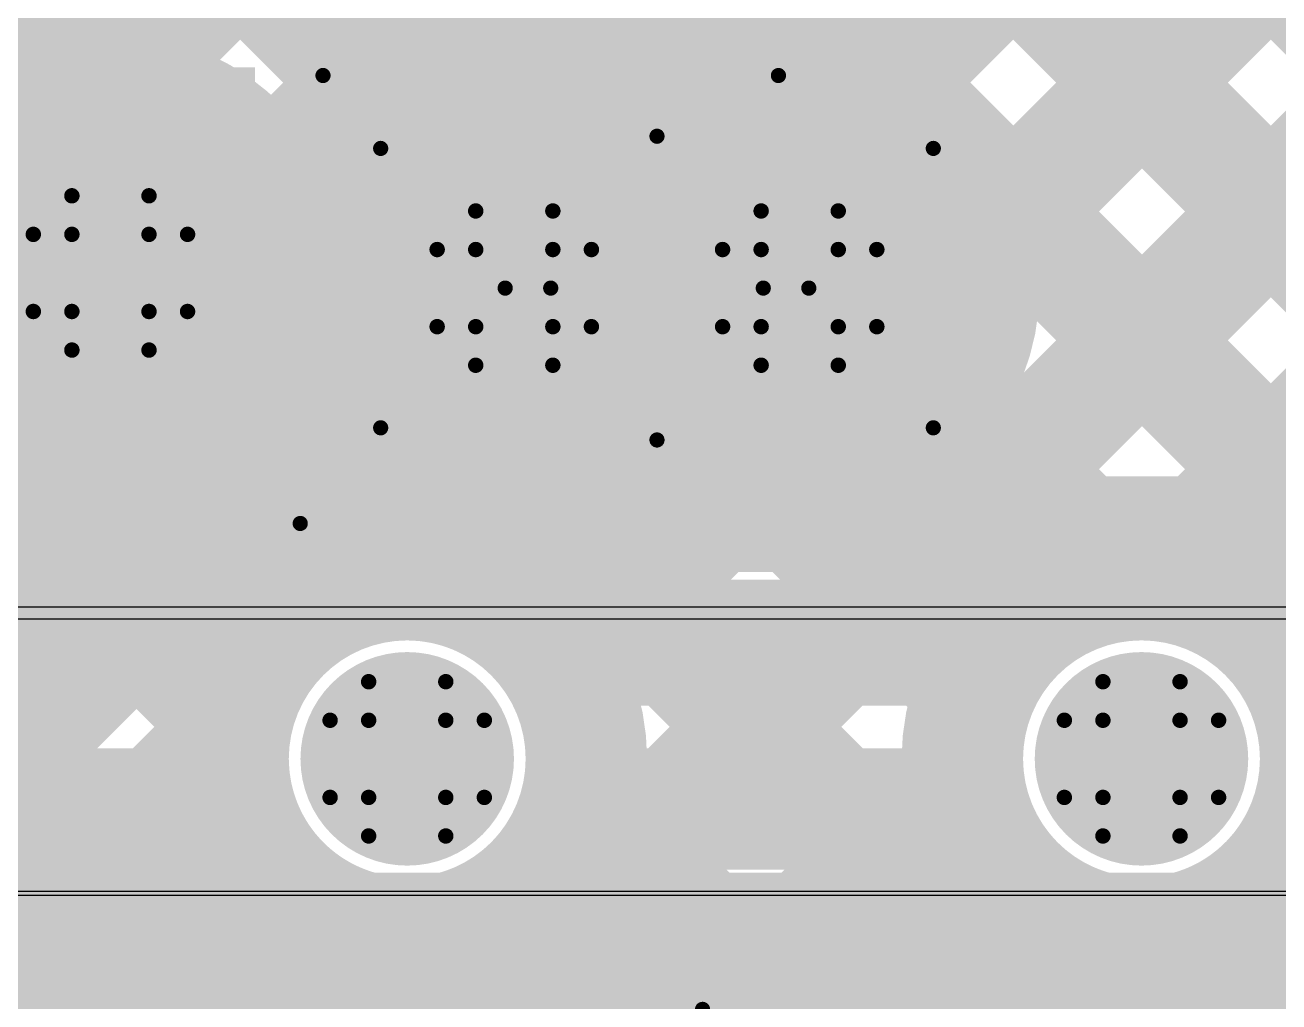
# Model space of a CAD drawing. Header units: millimetres. Extents: x 13 to 259, y -2 to 326.
# Drawn here: x 112.994 to 117.123, y 125.525 to 128.741 of the extents above; entities that cross this region are included whole.
import ezdxf

# ---------------------------------------------------------------- set-up
doc = ezdxf.new("R2010")
doc.units = ezdxf.units.MM
for name, color, linetype in [('BottomLayer', 5, 'Continuous'), ('BottomSolder', 6, 'Continuous'), ('ConnectLayer', 7, 'Continuous'), ('DrillDrawing', 1, 'Continuous'), ('Mechanical14', 56, 'Continuous'), ('Mechanical15', 56, 'Continuous'), ('Mechanical34', 56, 'Continuous'), ('MidLayer1', 16, 'Continuous'), ('MidLayer2', 76, 'Continuous'), ('MidLayer3', 90, 'Continuous'), ('MidLayer4', 156, 'Continuous'), ('MidLayer5', 130, 'Continuous'), ('MidLayer6', 216, 'Continuous'), ('MultiLayer', 9, 'Continuous'), ('TopLayer', 1, 'Continuous'), ('TopOverlay', 2, 'Continuous'), ('TopPaste', 8, 'Continuous'), ('TopSolder', 216, 'Continuous')]:
    doc.layers.add(name, color=color, linetype=linetype)

# ---------------------------------------------------------------- blocks, each defined once
blk = doc.blocks.new('RESC1005X40N_74')
at = {"layer": 'Mechanical14', "const_width": 0.1}
for points in [[(-0.5, 0.25), (0.5, 0.25)], [(-0.5, -0.25), (-0.5, 0.25)], [(0.5, -0.25), (0.5, 0.25)], [(-0.5, -0.25), (0.5, -0.25)]]:
    blk.add_lwpolyline(points, dxfattribs=at)
at = {"layer": 'Mechanical14', "const_width": 0.05}
for points in [[(-0.525, 0.25, 1), (-0.475, 0.25, 1)], [(-0.525, 0.25, 1), (-0.475, 0.25, 1)], [(0.475, 0.25, 1), (0.525, 0.25, 1)], [(0.475, 0.25, 1), (0.525, 0.25, 1)], [(-0.525, -0.25, 1), (-0.475, -0.25, 1)], [(-0.525, -0.25, 1), (-0.475, -0.25, 1)], [(0.475, -0.25, 1), (0.525, -0.25, 1)], [(0.475, -0.25, 1), (0.525, -0.25, 1)]]:
    blk.add_lwpolyline(points, format="xyb", close=True, dxfattribs=at)
at = {"layer": 'Mechanical15', "const_width": 0.05}
for points in [[(0, -0.5), (0, 0.5)], [(-0.91, 0.46), (0.91, 0.46)], [(-0.91, -0.46), (-0.91, 0.46)], [(0.91, -0.46), (0.91, 0.46)], [(-0.5, 0), (0.5, 0)], [(-0.91, -0.46), (0.91, -0.46)]]:
    blk.add_lwpolyline(points, dxfattribs=at)
at = {"layer": 'Mechanical15'}
for points, const_width in [([(-0.0125, 0.5, 1), (0.0125, 0.5, 1)], 0.025), ([(-0.9225, 0.46, 1), (-0.8975, 0.46, 1)], 0.025), ([(-0.9225, 0.46, 1), (-0.8975, 0.46, 1)], 0.025), ([(0.8975, 0.46, 1), (0.9225, 0.46, 1)], 0.025), ([(0.8975, 0.46, 1), (0.9225, 0.46, 1)], 0.025), ([(0.35, 0, 1), (-0.35, 0, 1)], 0.05), ([(-0.5125, 0, 1), (-0.4875, 0, 1)], 0.025), ([(-0.3625, 0, 1), (-0.3375, 0, 1)], 0.025), ([(0.3375, 0, 1), (0.3625, 0, 1)], 0.025), ([(0.4875, 0, 1), (0.5125, 0, 1)], 0.025), ([(-0.9225, -0.46, 1), (-0.8975, -0.46, 1)], 0.025), ([(-0.9225, -0.46, 1), (-0.8975, -0.46, 1)], 0.025), ([(0.8975, -0.46, 1), (0.9225, -0.46, 1)], 0.025), ([(0.8975, -0.46, 1), (0.9225, -0.46, 1)], 0.025), ([(-0.0125, -0.5, 1), (0.0125, -0.5, 1)], 0.025)]:
    blk.add_lwpolyline(points, format="xyb", close=True, dxfattribs=dict(at, const_width=const_width))
at = {"layer": 'TopLayer'}
for points in [[(-0.18, -0.31), (-0.18, 0.31), (-0.76, -0.31), (-0.76, 0.31)], [(0.76, -0.31), (0.76, 0.31), (0.18, -0.31), (0.18, 0.31)]]:
    blk.add_solid(points, dxfattribs=at)
at = {"layer": 'TopPaste'}
for points in [[(-0.18, -0.31), (-0.18, 0.31), (-0.76, -0.31), (-0.76, 0.31)], [(0.76, -0.31), (0.76, 0.31), (0.18, -0.31), (0.18, 0.31)]]:
    blk.add_solid(points, dxfattribs=at)
at = {"layer": 'TopSolder'}
for points in [[(-0.0784, -0.4116), (-0.0784, 0.4116), (-0.8616, -0.4116), (-0.8616, 0.4116)], [(0.8616, -0.4116), (0.8616, 0.4116), (0.0784, -0.4116), (0.0784, 0.4116)]]:
    blk.add_solid(points, dxfattribs=at)
blk = doc.blocks.new('INDC1608X95N_86')
at = {"layer": 'Mechanical14', "const_width": 0.1}
for points in [[(-0.8749, -0.475), (-0.8749, 0.475)], [(0.8751, 0.475), (-0.8749, 0.475)], [(0.8751, -0.475), (0.8751, 0.475)], [(0.8751, -0.475), (-0.8749, -0.475)]]:
    blk.add_lwpolyline(points, dxfattribs=at)
at = {"layer": 'Mechanical14', "const_width": 0.05}
for points in [[(-0.8999, 0.475, 1), (-0.8499, 0.475, 1)], [(-0.8999, 0.475, 1), (-0.8499, 0.475, 1)], [(0.8501, 0.475, 1), (0.9001, 0.475, 1)], [(0.8501, 0.475, 1), (0.9001, 0.475, 1)], [(-0.8999, -0.475, 1), (-0.8499, -0.475, 1)], [(-0.8999, -0.475, 1), (-0.8499, -0.475, 1)], [(0.8501, -0.475, 1), (0.9001, -0.475, 1)], [(0.8501, -0.475, 1), (0.9001, -0.475, 1)]]:
    blk.add_lwpolyline(points, format="xyb", close=True, dxfattribs=at)
at = {"layer": 'Mechanical15', "const_width": 0.05}
for points in [[(-1.55, -0.75), (-1.55, 0.75)], [(1.55, 0.75), (-1.55, 0.75)], [(1.55, -0.75), (1.55, 0.75)], [(0, -0.5), (0, 0.5)], [(0.5, 0), (-0.5, 0)], [(1.55, -0.75), (-1.55, -0.75)]]:
    blk.add_lwpolyline(points, dxfattribs=at)
at = {"layer": 'Mechanical15', "const_width": 0.025}
for points in [[(-1.5625, 0.75, 1), (-1.5375, 0.75, 1)], [(-1.5625, 0.75, 1), (-1.5375, 0.75, 1)], [(1.5375, 0.75, 1), (1.5625, 0.75, 1)], [(1.5375, 0.75, 1), (1.5625, 0.75, 1)], [(-0.0125, 0.5, 1), (0.0125, 0.5, 1)], [(-0.5125, 0, 1), (-0.4875, 0, 1)], [(0.4875, 0, 1), (0.5125, 0, 1)], [(-0.0125, -0.5, 1), (0.0125, -0.5, 1)], [(-1.5625, -0.75, 1), (-1.5375, -0.75, 1)], [(-1.5625, -0.75, 1), (-1.5375, -0.75, 1)], [(1.5375, -0.75, 1), (1.5625, -0.75, 1)], [(1.5375, -0.75, 1), (1.5625, -0.75, 1)]]:
    blk.add_lwpolyline(points, format="xyb", close=True, dxfattribs=at)
at = {"layer": 'TopLayer'}
for points in [[(-0.325, -0.5), (-0.325, 0.5), (-1.275, -0.5), (-1.275, 0.5)], [(1.275, -0.5), (1.275, 0.5), (0.325, -0.5), (0.325, 0.5)]]:
    blk.add_solid(points, dxfattribs=at)
at = {"layer": 'TopPaste'}
for points in [[(-0.325, -0.5), (-0.325, 0.5), (-1.275, -0.5), (-1.275, 0.5)], [(1.275, -0.5), (1.275, 0.5), (0.325, -0.5), (0.325, 0.5)]]:
    blk.add_solid(points, dxfattribs=at)
at = {"layer": 'TopSolder'}
for points in [[(-0.2234, -0.6016), (-0.2234, 0.6016), (-1.3766, -0.6016), (-1.3766, 0.6016)], [(1.3766, -0.6016), (1.3766, 0.6016), (0.2234, -0.6016), (0.2234, 0.6016)]]:
    blk.add_solid(points, dxfattribs=at)
blk = doc.blocks.new('CAPC3216X180N_119')
at = {"layer": 'Mechanical15', "const_width": 0.05}
for points in [[(2.325, 1.15), (2.325, -1.15)], [(2.325, -1.15), (-2.325, -1.15)]]:
    blk.add_lwpolyline(points, dxfattribs=at)
at = {"layer": 'Mechanical15', "const_width": 0.025}
blk.add_lwpolyline([(2.3125, -1.15, 1), (2.3375, -1.15, 1)], format="xyb", close=True, dxfattribs=at)
blk.add_lwpolyline([(2.3125, -1.15, 1), (2.3375, -1.15, 1)], format="xyb", close=True, dxfattribs=at)
blk = doc.blocks.new('CAPC3216X180N_122')
at = {"layer": 'Mechanical14', "const_width": 0.1}
for points in [[(-1.6, 0.8), (1.6, 0.8)], [(-1.6, 0.8), (-1.6, -0.8)], [(1.6, 0.8), (1.6, -0.8)], [(-1.6, -0.8), (1.6, -0.8)]]:
    blk.add_lwpolyline(points, dxfattribs=at)
at = {"layer": 'Mechanical14', "const_width": 0.05}
for points in [[(-1.625, 0.8, 1), (-1.575, 0.8, 1)], [(-1.625, 0.8, 1), (-1.575, 0.8, 1)], [(1.575, 0.8, 1), (1.625, 0.8, 1)], [(1.575, 0.8, 1), (1.625, 0.8, 1)], [(-1.625, -0.8, 1), (-1.575, -0.8, 1)], [(-1.625, -0.8, 1), (-1.575, -0.8, 1)], [(1.575, -0.8, 1), (1.625, -0.8, 1)], [(1.575, -0.8, 1), (1.625, -0.8, 1)]]:
    blk.add_lwpolyline(points, format="xyb", close=True, dxfattribs=at)
at = {"layer": 'Mechanical15', "const_width": 0.05}
for points in [[(-2.325, 1.15), (2.325, 1.15)], [(-2.325, 1.15), (-2.325, -1.15)], [(2.325, 1.15), (2.325, -1.15)], [(0, 0.5), (0, -0.5)], [(-0.5, 0), (0.5, 0)], [(-2.325, -1.15), (2.325, -1.15)]]:
    blk.add_lwpolyline(points, dxfattribs=at)
at = {"layer": 'Mechanical15'}
for points, const_width in [([(-2.3375, 1.15, 1), (-2.3125, 1.15, 1)], 0.025), ([(-2.3375, 1.15, 1), (-2.3125, 1.15, 1)], 0.025), ([(2.3125, 1.15, 1), (2.3375, 1.15, 1)], 0.025), ([(2.3125, 1.15, 1), (2.3375, 1.15, 1)], 0.025), ([(-0.0125, 0.5, 1), (0.0125, 0.5, 1)], 0.025), ([(0.35, 0, 1), (-0.35, 0, 1)], 0.05), ([(-0.5125, 0, 1), (-0.4875, 0, 1)], 0.025), ([(-0.3625, 0, 1), (-0.3375, 0, 1)], 0.025), ([(0.3375, 0, 1), (0.3625, 0, 1)], 0.025), ([(0.4875, 0, 1), (0.5125, 0, 1)], 0.025), ([(-0.0125, -0.5, 1), (0.0125, -0.5, 1)], 0.025), ([(-2.3375, -1.15, 1), (-2.3125, -1.15, 1)], 0.025), ([(-2.3375, -1.15, 1), (-2.3125, -1.15, 1)], 0.025), ([(2.3125, -1.15, 1), (2.3375, -1.15, 1)], 0.025), ([(2.3125, -1.15, 1), (2.3375, -1.15, 1)], 0.025)]:
    blk.add_lwpolyline(points, format="xyb", close=True, dxfattribs=dict(at, const_width=const_width))
at = {"layer": 'TopLayer'}
for points in [[(-0.925, -0.9), (-0.925, 0.9), (-2.075, -0.9), (-2.075, 0.9)], [(2.075, -0.9), (2.075, 0.9), (0.925, -0.9), (0.925, 0.9)]]:
    blk.add_solid(points, dxfattribs=at)
at = {"layer": 'TopOverlay', "const_width": 0.2}
for points in [[(-0.55, 0.8), (0.55, 0.8)], [(-0.55, -0.8), (0.55, -0.8)]]:
    blk.add_lwpolyline(points, dxfattribs=at)
at = {"layer": 'TopOverlay', "const_width": 0.1}
for points in [[(-0.6, 0.8, 1), (-0.5, 0.8, 1)], [(0.5, 0.8, 1), (0.6, 0.8, 1)], [(-0.6, -0.8, 1), (-0.5, -0.8, 1)], [(0.5, -0.8, 1), (0.6, -0.8, 1)]]:
    blk.add_lwpolyline(points, format="xyb", close=True, dxfattribs=at)
at = {"layer": 'TopPaste'}
for points in [[(-0.925, -0.9), (-0.925, 0.9), (-2.075, -0.9), (-2.075, 0.9)], [(2.075, -0.9), (2.075, 0.9), (0.925, -0.9), (0.925, 0.9)]]:
    blk.add_solid(points, dxfattribs=at)
at = {"layer": 'TopSolder'}
for points in [[(-0.8234, -1.0016), (-0.8234, 1.0016), (-2.1766, -1.0016), (-2.1766, 1.0016)], [(2.1766, -1.0016), (2.1766, 1.0016), (0.8234, -1.0016), (0.8234, 1.0016)]]:
    blk.add_solid(points, dxfattribs=at)

msp = doc.modelspace()

# ---------------------------------------------------------------- linework, layer by layer
at = {"layer": 'BottomLayer', "const_width": 0.25}
for points in [[(113.15, 127.925, 1), (113.4, 127.925, 1)], [(114.48, 127.875, 1), (114.73, 127.875, 1)], [(115.42, 127.875, 1), (115.67, 127.875, 1)], [(114.1274, 126.325, 1), (114.3774, 126.325, 1)], [(116.5456, 126.325, 1), (116.7956, 126.325, 1)]]:
    msp.add_lwpolyline(points, format="xyb", close=True, dxfattribs=at)
at = {"layer": 'BottomSolder', "const_width": 0.3516}
for points in [[(114.4292, 127.875, 1), (114.7808, 127.875, 1)], [(114.0766, 126.325, 1), (114.4282, 126.325, 1)], [(116.4948, 126.325, 1), (116.8464, 126.325, 1)]]:
    msp.add_lwpolyline(points, format="xyb", close=True, dxfattribs=at)
at = {"layer": 'ConnectLayer'}
for p, q in [((107.5, 126.825), (123.7852, 126.825)), ((125.1812, 125.875), (107.5, 125.875))]:
    msp.add_line(p, q, dxfattribs=at)
at = {"layer": 'ConnectLayer', "const_width": 0.4}
for points in [[(116.1215, 128.0009), (121.3924, 133.2718)], [(113.6977, 124.7286), (121.636, 132.6668)], [(109.2531, 132.577), (114.0185, 127.8116)], [(115.7128, 128.4407), (119.8079, 132.5359)], [(110.43, 131.4), (113.3165, 128.5136)], [(113.6977, 124.7286), (120.1792, 131.21)], [(115.7128, 128.4407), (118.4821, 131.21)], [(116.1215, 128.0009), (119.3306, 131.21)], [(115.1932, 127.9211), (118.1196, 130.8475)], [(115.6692, 126.7), (119.7925, 130.8233)], [(115.5156, 130.5571), (118.0707, 128.002)], [(115.5156, 130.5571), (119.1623, 126.9104)], [(115.5156, 130.5571), (118.0707, 128.002)], [(109.9484, 126.0704), (114.3971, 130.5192)], [(112.3739, 128.4959), (114.3971, 130.5191)], [(109.968, 126.09), (114.3593, 130.4813)], [(116.7297, 126.912), (120.2208, 130.4031)], [(112.3121, 130.3665), (114.2991, 128.3795)], [(112.3121, 130.3665), (114.2991, 128.3795)], [(112.394, 130.2846), (114.2991, 128.3795)], [(110.8415, 130.14), (114.0895, 126.8921)], [(114.8207, 126.7), (118.2811, 130.1605)], [(115.0756, 130.1485), (118.5877, 126.6365)], [(115.0756, 130.1485), (118.5241, 126.7)], [(115.0756, 130.1485), (118.5877, 126.6365)], [(114.8398, 128.4163), (116.3421, 129.9185)], [(116.3106, 129.95), (118.0918, 128.1688)], [(111.1051, 129.8764), (113.5447, 127.4369)], [(111.9245, 129.9055), (113.9689, 127.8611)], [(116.2022, 129.8704), (118.0707, 128.0019)], [(112.07, 129.76), (113.3165, 128.5136)], [(112.3739, 128.4959), (113.638, 129.76)], [(112.9186, 129.76), (114.2991, 128.3795)], [(113.2405, 128.514), (114.4865, 129.76)], [(113.7671, 129.76), (115.1848, 128.3423)], [(113.7893, 128.2142), (115.3356, 129.7605)], [(114.611, 129.7646), (118.945, 125.4306)], [(115.4641, 129.76), (118.5877, 126.6365)], [(115.7128, 128.4407), (116.7664, 129.4943)], [(115.7128, 128.4407), (116.7664, 129.4943)], [(110.9059, 129.2271), (113.6771, 126.4559)], [(110.9059, 129.2271), (113.1204, 127.0126)], [(111.5873, 126.8608), (113.9775, 129.251)], [(111.5873, 126.8608), (113.9775, 129.251)], [(113.2405, 128.514), (113.9775, 129.251)], [(116.1215, 128.0008), (117.1906, 129.07)], [(115.4895, 128.8861), (123.5362, 120.8395)], [(115.4895, 128.8861), (117.6756, 126.7)], [(115.4895, 128.8861), (123.5362, 120.8395)], [(112.2831, 126.708), (114.427, 128.852)], [(112.2831, 126.708), (114.427, 128.852)], [(113.7893, 128.2142), (114.427, 128.852)], [(110.4422, 128.8423), (114.5747, 124.7097)], [(110.4422, 128.8423), (113.659, 125.6255)], [(116.5938, 125.0791), (120.3035, 128.7888)], [(116.5938, 125.0791), (120.3035, 128.7888)], [(114.5803, 125.6112), (117.6149, 128.6457)], [(114.8398, 128.4163), (114.9586, 128.5351)], [(114.8398, 128.4163), (114.9586, 128.5351)], [(114.8399, 128.4163), (114.9587, 128.5351)], [(114.9907, 128.5364), (115.1848, 128.3423)], [(114.9907, 128.5364), (116.6147, 126.9124)], [(114.9907, 128.5364), (115.1848, 128.3423)], [(116.7297, 126.912), (118.2064, 128.3888)], [(116.7297, 126.912), (118.2064, 128.3888)], [(116.7297, 126.912), (118.0392, 128.2215)], [(113.8636, 127.9665), (114.0185, 127.8116)], [(113.8636, 127.9665), (114.0185, 127.8116)], [(112.4242, 126.3165), (114.016, 127.9082)], [(106.6743, 120.2507), (114.0638, 127.6402)], [(109.3408, 122.9172), (114.0638, 127.6402)], [(113.1236, 126.7), (114.0638, 127.6402)], [(115.1095, 127.5691), (115.9786, 126.7)], [(117.2161, 126.5499), (118.2524, 127.5862)], [(117.2161, 126.5499), (118.2524, 127.5862)], [(117.2161, 126.5499), (118.2524, 127.5862)], [(112.6336, 127.4994), (113.433, 126.7)], [(112.6336, 127.4994), (113.6771, 126.4558)], [(116.0123, 127.5148), (116.6148, 126.9124)], [(116.0123, 127.5148), (116.6147, 126.9124)], [(116.0123, 127.5148), (116.6148, 126.9124)], [(112.2831, 126.708), (112.9858, 127.4108)], [(112.2831, 126.708), (112.9858, 127.4108)], [(113.5684, 127.4131), (114.0895, 126.8921)], [(113.5684, 127.4131), (114.0895, 126.892)], [(112.2084, 120.6937), (118.8877, 127.373)], [(114.183, 126.9109), (114.5589, 127.2868)], [(114.183, 126.9109), (114.5589, 127.2868)], [(114.183, 126.9109), (114.5589, 127.2868)], [(114.183, 126.9109), (114.5589, 127.2868)], [(114.2671, 126.9148), (114.6382, 127.2859)], [(114.5416, 127.2884), (118.7678, 123.0622)], [(114.5416, 127.2884), (115.13, 126.7)], [(114.5416, 127.2884), (118.9046, 122.9255)], [(114.7549, 126.6343), (115.4192, 127.2986)], [(114.7549, 126.6343), (115.4192, 127.2986)], [(114.7549, 126.6343), (115.4192, 127.2986)], [(115.3656, 127.313), (116.1262, 126.5524)], [(115.3657, 127.3129), (116.1262, 126.5524)], [(115.3657, 127.3129), (116.1262, 126.5524)], [(114.5912, 127.2389), (118.7678, 123.0622)], [(112.2898, 126.7), (113.797, 126.7)], [(114.7079, 126.7), (116.2151, 126.7)], [(117.1261, 126.7), (118.6332, 126.7)], [(110.3639, 123.0918), (113.6665, 126.3944)], [(110.3639, 123.0918), (113.6665, 126.3944)], [(112.6544, 125.3824), (113.6665, 126.3945)], [(112.7065, 125.3542), (113.6626, 126.3103)], [(114.5038, 124.6862), (116.0836, 126.2659)], [(114.5038, 124.6862), (116.0836, 126.2659)], [(115.2029, 125.3852), (116.0836, 126.2659)], [(117.2579, 126.2692), (121.1634, 122.3638)], [(117.2579, 126.2692), (118.4904, 125.0367)], [(117.2579, 126.2692), (121.1634, 122.3638)], [(112.4008, 126.16), (113.686, 126.16)], [(112.6545, 125.3823), (113.4321, 126.16)], [(113.1245, 126.16), (113.659, 125.6255)], [(114.5804, 125.6112), (115.1292, 126.16)], [(114.8189, 126.16), (116.1041, 126.16)], [(114.8195, 126.162), (115.6756, 125.3059)], [(114.8195, 126.162), (119.0283, 121.9532)], [(114.8195, 126.162), (115.6756, 125.3059)], [(114.8215, 126.16), (115.6756, 125.306)], [(115.2029, 125.3852), (115.9777, 126.16)], [(115.6701, 126.16), (118.6801, 123.15)], [(116.5938, 125.079), (117.6748, 126.16)], [(117.237, 126.16), (118.5223, 126.16)], [(112.3662, 126.0697), (113.707, 124.7289)], [(112.3662, 126.0697), (113.1774, 125.2586)], [(112.3662, 126.0697), (113.1773, 125.2586)], [(113.3184, 125.9661), (114.5747, 124.7097)], [(112.9897, 124.8691), (113.9432, 125.8226)], [(112.9897, 124.8691), (113.9432, 125.8226)], [(113.7493, 125.6287), (113.9432, 125.8226)], [(113.7493, 125.6287), (113.9432, 125.8226)], [(112.4014, 121.7351), (116.4457, 125.7795)], [(114.3833, 125.7497), (115.5023, 124.6307)], [(114.3833, 125.7497), (114.5352, 125.5978)], [(114.3833, 125.7497), (114.5352, 125.5978)], [(114.3833, 125.7497), (115.5023, 124.6307)], [(116.1038, 125.4376), (116.4457, 125.7795)], [(116.1038, 125.4376), (116.4458, 125.7795)], [(116.1038, 125.4376), (116.4457, 125.7795)], [(116.898, 125.7806), (119.3314, 123.3472)], [(116.898, 125.7806), (118.5282, 124.1504)], [(116.898, 125.7806), (118.5282, 124.1503)], [(116.898, 125.7806), (119.3314, 123.3472)], [(112.8941, 125.5418), (113.707, 124.7289)]]:
    msp.add_lwpolyline(points, dxfattribs=at)
for points in [[(115.54, 129.125, -0.856448), (114.3879, 128.9458)], [(115.54, 129.125, -0.856448), (114.3879, 128.9458)], [(115.54, 129.125, -0.856448), (114.3879, 128.9458)], [(112.75, 128.1942, -0.787291), (113.865, 127.925)], [(112.75, 128.1942, -0.787291), (113.865, 127.925)], [(115.075, 127.5184, -2.972092), (115.075, 128.2317)], [(115.075, 127.5184, -2.972092), (115.075, 128.2317)], [(114.016, 127.9082, -0.697498), (115.075, 128.2317)], [(115.075, 128.2317, -0.718623), (116.135, 127.875)], [(115.075, 128.2317, -0.718623), (116.135, 127.875)], [(115.075, 128.2317, -0.718623), (116.135, 127.875)], [(113.2306, 127.9478, -0.787291), (113.325, 127.925)], [(113.2306, 127.9478, -0.787291), (113.325, 127.925)], [(113.865, 127.925, -0.787291), (112.75, 127.6558)], [(113.865, 127.925, -0.787291), (112.75, 127.6558)], [(113.325, 127.925, -0.787291), (113.2306, 127.9022)], [(113.325, 127.925, -0.787291), (113.2306, 127.9022)], [(116.135, 127.875, -0.718623), (115.075, 127.5184)], [(116.135, 127.875, -0.718623), (115.075, 127.5184)], [(116.135, 127.875, -0.718623), (115.075, 127.5184)], [(115.075, 127.5184, -0.219786), (114.6382, 127.2859)], [(113.797, 126.7, -0.472013), (114.7079, 126.7)], [(114.2671, 126.9148, -0.406948), (114.8424, 126.325)], [(116.2151, 126.7, -0.472013), (117.1261, 126.7)], [(114.8424, 126.325, -0.987642), (113.6626, 126.3103)], [(114.8189, 126.16, -0.750278), (113.686, 126.16)], [(117.237, 126.16, -0.750278), (116.1041, 126.16)], [(113.3435, 124.5892, -1.167135), (114.225, 125.3524)], [(114.225, 124.726, -3.480129), (114.225, 125.3524)], [(114.225, 125.3524, -0.753119), (115.315, 125.0392)], [(114.225, 125.3524, -0.753119), (115.315, 125.0392)], [(112.0868, 124.35, -1.696583), (112.99, 124.85)], [(112.0868, 124.35, -1.696583), (112.99, 124.85)], [(115.7368, 124.35, -1.696583), (116.64, 124.85)], [(115.7368, 124.35, -1.696583), (116.64, 124.85)], [(115.7368, 124.35, -1.696583), (116.64, 124.85)], [(112.7065, 125.3542, -0.261922), (112.99, 124.85)]]:
    msp.add_lwpolyline(points, format="xyb", dxfattribs=at)
at = {"layer": 'ConnectLayer'}
for points, const_width in [([(115.3895, 128.8861, 1), (115.5895, 128.8861, 1)], 0.2), ([(115.3895, 128.8861, 1), (115.5895, 128.8861, 1)], 0.2), ([(115.3895, 128.8861, 1), (115.5895, 128.8861, 1)], 0.2), ([(114.327, 128.852, 1), (114.527, 128.852, 1)], 0.2), ([(114.327, 128.852, 1), (114.527, 128.852, 1)], 0.2), ([(114.327, 128.852, 1), (114.527, 128.852, 1)], 0.2), ([(113.1405, 128.514, 1), (113.3405, 128.514, 1)], 0.2), ([(113.1405, 128.514, 1), (113.3405, 128.514, 1)], 0.2), ([(113.2165, 128.5136, 1), (113.4165, 128.5136, 1)], 0.2), ([(113.2165, 128.5136, 1), (113.4165, 128.5136, 1)], 0.2), ([(114.8586, 128.5351, 1), (115.0586, 128.5351, 1)], 0.2), ([(114.8586, 128.5351, 1), (115.0586, 128.5351, 1)], 0.2), ([(114.8587, 128.5351, 1), (115.0587, 128.5351, 1)], 0.2), ([(114.8907, 128.5364, 1), (115.0907, 128.5364, 1)], 0.2), ([(114.8907, 128.5364, 1), (115.0907, 128.5364, 1)], 0.2), ([(114.8907, 128.5364, 1), (115.0907, 128.5364, 1)], 0.2), ([(115.195, 127.875, 1), (114.015, 127.875, 1)], 0.4), ([(115.6128, 128.4407, 1), (115.8128, 128.4407, 1)], 0.2), ([(115.6128, 128.4407, 1), (115.8128, 128.4407, 1)], 0.2), ([(115.6128, 128.4407, 1), (115.8128, 128.4407, 1)], 0.2), ([(115.6128, 128.4407, 1), (115.8128, 128.4407, 1)], 0.2), ([(114.7398, 128.4163, 1), (114.9398, 128.4163, 1)], 0.2), ([(114.7398, 128.4163, 1), (114.9398, 128.4163, 1)], 0.2), ([(114.7398, 128.4163, 1), (114.9398, 128.4163, 1)], 0.2), ([(114.7399, 128.4163, 1), (114.9399, 128.4163, 1)], 0.2), ([(114.1991, 128.3795, 1), (114.3991, 128.3795, 1)], 0.2), ([(114.1991, 128.3795, 1), (114.3991, 128.3795, 1)], 0.2), ([(114.1991, 128.3795, 1), (114.3991, 128.3795, 1)], 0.2), ([(114.1991, 128.3795, 1), (114.3991, 128.3795, 1)], 0.2), ([(115.0848, 128.3423, 1), (115.2848, 128.3423, 1)], 0.2), ([(115.0848, 128.3423, 1), (115.2848, 128.3423, 1)], 0.2), ([(115.0848, 128.3423, 1), (115.2848, 128.3423, 1)], 0.2), ([(114.975, 128.2317, 1), (115.175, 128.2317, 1)], 0.2), ([(114.975, 128.2317, 1), (115.175, 128.2317, 1)], 0.2), ([(114.975, 128.2317, 1), (115.175, 128.2317, 1)], 0.2), ([(114.975, 128.2317, 1), (115.175, 128.2317, 1)], 0.2), ([(114.975, 128.2317, 1), (115.175, 128.2317, 1)], 0.2), ([(114.975, 128.2317, 1), (115.175, 128.2317, 1)], 0.2), ([(113.6893, 128.2142, 1), (113.8893, 128.2142, 1)], 0.2), ([(113.6893, 128.2142, 1), (113.8893, 128.2142, 1)], 0.2), ([(116.0215, 128.0009, 1), (116.2215, 128.0009, 1)], 0.2), ([(116.0215, 128.0009, 1), (116.2215, 128.0009, 1)], 0.2), ([(116.0215, 128.0008, 1), (116.2215, 128.0008, 1)], 0.2), ([(113.1306, 127.9478, 1), (113.3306, 127.9478, 1)], 0.2), ([(113.1306, 127.9478, 1), (113.3306, 127.9478, 1)], 0.2), ([(113.7636, 127.9665, 1), (113.9636, 127.9665, 1)], 0.2), ([(113.7636, 127.9665, 1), (113.9636, 127.9665, 1)], 0.2), ([(113.1306, 127.9022, 1), (113.3306, 127.9022, 1)], 0.2), ([(113.1306, 127.9022, 1), (113.3306, 127.9022, 1)], 0.2), ([(113.225, 127.925, 1), (113.425, 127.925, 1)], 0.2), ([(113.225, 127.925, 1), (113.425, 127.925, 1)], 0.2), ([(113.225, 127.925, 1), (113.425, 127.925, 1)], 0.2), ([(113.225, 127.925, 1), (113.425, 127.925, 1)], 0.2), ([(113.765, 127.925, 1), (113.965, 127.925, 1)], 0.2), ([(113.765, 127.925, 1), (113.965, 127.925, 1)], 0.2), ([(113.765, 127.925, 1), (113.965, 127.925, 1)], 0.2), ([(113.765, 127.925, 1), (113.965, 127.925, 1)], 0.2), ([(113.916, 127.9082, 1), (114.116, 127.9082, 1)], 0.2), ([(113.916, 127.9082, 1), (114.116, 127.9082, 1)], 0.2), ([(115.0932, 127.9211, 1), (115.2932, 127.9211, 1)], 0.2), ([(113.8689, 127.8611, 1), (114.0689, 127.8611, 1)], 0.2), ([(113.915, 127.875, 1), (114.115, 127.875, 1)], 0.2), ([(115.095, 127.875, 1), (115.295, 127.875, 1)], 0.2), ([(116.035, 127.875, 1), (116.235, 127.875, 1)], 0.2), ([(116.035, 127.875, 1), (116.235, 127.875, 1)], 0.2), ([(116.035, 127.875, 1), (116.235, 127.875, 1)], 0.2), ([(116.035, 127.875, 1), (116.235, 127.875, 1)], 0.2), ([(116.035, 127.875, 1), (116.235, 127.875, 1)], 0.2), ([(116.035, 127.875, 1), (116.235, 127.875, 1)], 0.2), ([(113.9185, 127.8116, 1), (114.1185, 127.8116, 1)], 0.2), ([(113.9185, 127.8116, 1), (114.1185, 127.8116, 1)], 0.2), ([(113.9185, 127.8116, 1), (114.1185, 127.8116, 1)], 0.2), ([(113.9638, 127.6402, 1), (114.1638, 127.6402, 1)], 0.2), ([(113.9638, 127.6402, 1), (114.1638, 127.6402, 1)], 0.2), ([(113.9638, 127.6402, 1), (114.1638, 127.6402, 1)], 0.2), ([(115.0095, 127.5691, 1), (115.2095, 127.5691, 1)], 0.2), ([(114.975, 127.5184, 1), (115.175, 127.5184, 1)], 0.2), ([(114.975, 127.5184, 1), (115.175, 127.5184, 1)], 0.2), ([(114.975, 127.5184, 1), (115.175, 127.5184, 1)], 0.2), ([(114.975, 127.5184, 1), (115.175, 127.5184, 1)], 0.2), ([(114.975, 127.5184, 1), (115.175, 127.5184, 1)], 0.2), ([(114.975, 127.5184, 1), (115.175, 127.5184, 1)], 0.2), ([(115.9123, 127.5148, 1), (116.1123, 127.5148, 1)], 0.2), ([(115.9123, 127.5148, 1), (116.1123, 127.5148, 1)], 0.2), ([(115.9123, 127.5148, 1), (116.1123, 127.5148, 1)], 0.2), ([(112.8858, 127.4108, 1), (113.0858, 127.4108, 1)], 0.2), ([(112.8858, 127.4108, 1), (113.0858, 127.4108, 1)], 0.2), ([(113.4447, 127.4369, 1), (113.6447, 127.4369, 1)], 0.2), ([(113.4684, 127.4131, 1), (113.6684, 127.4131, 1)], 0.2), ([(113.4684, 127.4131, 1), (113.6684, 127.4131, 1)], 0.2), ([(114.4416, 127.2884, 1), (114.6416, 127.2884, 1)], 0.2), ([(114.4416, 127.2884, 1), (114.6416, 127.2884, 1)], 0.2), ([(114.4416, 127.2884, 1), (114.6416, 127.2884, 1)], 0.2), ([(114.4589, 127.2868, 1), (114.6589, 127.2868, 1)], 0.2), ([(114.4589, 127.2868, 1), (114.6589, 127.2868, 1)], 0.2), ([(114.4589, 127.2868, 1), (114.6589, 127.2868, 1)], 0.2), ([(114.4589, 127.2868, 1), (114.6589, 127.2868, 1)], 0.2), ([(114.5382, 127.2859, 1), (114.7382, 127.2859, 1)], 0.2), ([(114.5382, 127.2859, 1), (114.7382, 127.2859, 1)], 0.2), ([(115.2656, 127.313, 1), (115.4656, 127.313, 1)], 0.2), ([(115.2657, 127.3129, 1), (115.4657, 127.3129, 1)], 0.2), ([(115.2657, 127.3129, 1), (115.4657, 127.3129, 1)], 0.2), ([(115.3192, 127.2986, 1), (115.5192, 127.2986, 1)], 0.2), ([(115.3192, 127.2986, 1), (115.5192, 127.2986, 1)], 0.2), ([(115.3192, 127.2986, 1), (115.5192, 127.2986, 1)], 0.2), ([(114.4912, 127.2389, 1), (114.6912, 127.2389, 1)], 0.2), ([(113.0204, 127.0126, 1), (113.2204, 127.0126, 1)], 0.2), ([(114.8424, 126.325, 1), (113.6624, 126.325, 1)], 0.4), ([(114.8424, 126.325, 1), (113.6624, 126.325, 1)], 0.4), ([(114.083, 126.9109, 1), (114.283, 126.9109, 1)], 0.2), ([(114.083, 126.9109, 1), (114.283, 126.9109, 1)], 0.2), ([(114.083, 126.9109, 1), (114.283, 126.9109, 1)], 0.2), ([(114.083, 126.9109, 1), (114.283, 126.9109, 1)], 0.2), ([(114.1671, 126.9148, 1), (114.3671, 126.9148, 1)], 0.2), ([(114.1671, 126.9148, 1), (114.3671, 126.9148, 1)], 0.2), ([(117.2606, 126.325, 1), (116.0806, 126.325, 1)], 0.4), ([(117.2606, 126.325, 1), (116.0806, 126.325, 1)], 0.4), ([(117.2606, 126.325, 1), (116.0806, 126.325, 1)], 0.4), ([(116.5147, 126.9124, 1), (116.7147, 126.9124, 1)], 0.2), ([(116.5147, 126.9124, 1), (116.7147, 126.9124, 1)], 0.2), ([(116.5148, 126.9124, 1), (116.7148, 126.9124, 1)], 0.2), ([(116.5148, 126.9124, 1), (116.7148, 126.9124, 1)], 0.2), ([(116.6297, 126.912, 1), (116.8297, 126.912, 1)], 0.2), ([(116.6297, 126.912, 1), (116.8297, 126.912, 1)], 0.2), ([(116.6297, 126.912, 1), (116.8297, 126.912, 1)], 0.2), ([(116.6297, 126.912, 1), (116.8297, 126.912, 1)], 0.2), ([(113.9895, 126.8921, 1), (114.1895, 126.8921, 1)], 0.2), ([(113.9895, 126.8921, 1), (114.1895, 126.8921, 1)], 0.2), ([(113.9895, 126.892, 1), (114.1895, 126.892, 1)], 0.2), ([(113.0236, 126.7, 1), (113.2236, 126.7, 1)], 0.2), ([(113.333, 126.7, 1), (113.533, 126.7, 1)], 0.2), ([(113.697, 126.7, 1), (113.897, 126.7, 1)], 0.2), ([(113.697, 126.7, 1), (113.897, 126.7, 1)], 0.2), ([(114.6079, 126.7, 1), (114.8079, 126.7, 1)], 0.2), ([(114.6079, 126.7, 1), (114.8079, 126.7, 1)], 0.2), ([(114.7207, 126.7, 1), (114.9207, 126.7, 1)], 0.2), ([(115.03, 126.7, 1), (115.23, 126.7, 1)], 0.2), ([(115.5692, 126.7, 1), (115.7692, 126.7, 1)], 0.2), ([(115.8786, 126.7, 1), (116.0786, 126.7, 1)], 0.2), ([(116.1151, 126.7, 1), (116.3151, 126.7, 1)], 0.2), ([(116.1151, 126.7, 1), (116.3151, 126.7, 1)], 0.2), ([(117.0261, 126.7, 1), (117.2261, 126.7, 1)], 0.2), ([(117.0261, 126.7, 1), (117.2261, 126.7, 1)], 0.2), ([(114.6549, 126.6343, 1), (114.8549, 126.6343, 1)], 0.2), ([(114.6549, 126.6343, 1), (114.8549, 126.6343, 1)], 0.2), ([(114.6549, 126.6343, 1), (114.8549, 126.6343, 1)], 0.2), ([(116.0262, 126.5524, 1), (116.2262, 126.5524, 1)], 0.2), ([(116.0262, 126.5524, 1), (116.2262, 126.5524, 1)], 0.2), ([(116.0262, 126.5524, 1), (116.2262, 126.5524, 1)], 0.2), ([(117.1161, 126.5499, 1), (117.3161, 126.5499, 1)], 0.2), ([(117.1161, 126.5499, 1), (117.3161, 126.5499, 1)], 0.2), ([(117.1161, 126.5499, 1), (117.3161, 126.5499, 1)], 0.2), ([(113.5771, 126.4559, 1), (113.7771, 126.4559, 1)], 0.2), ([(113.5771, 126.4558, 1), (113.7771, 126.4558, 1)], 0.2), ([(113.5665, 126.3945, 1), (113.7665, 126.3945, 1)], 0.2), ([(113.5665, 126.3944, 1), (113.7665, 126.3944, 1)], 0.2), ([(113.5665, 126.3944, 1), (113.7665, 126.3944, 1)], 0.2), ([(113.5624, 126.325, 1), (113.7624, 126.325, 1)], 0.2), ([(113.5624, 126.325, 1), (113.7624, 126.325, 1)], 0.2), ([(114.7424, 126.325, 1), (114.9424, 126.325, 1)], 0.2), ([(114.7424, 126.325, 1), (114.9424, 126.325, 1)], 0.2), ([(114.7424, 126.325, 1), (114.9424, 126.325, 1)], 0.2), ([(114.7424, 126.325, 1), (114.9424, 126.325, 1)], 0.2), ([(115.9806, 126.325, 1), (116.1806, 126.325, 1)], 0.2), ([(115.9806, 126.325, 1), (116.1806, 126.325, 1)], 0.2), ([(115.9806, 126.325, 1), (116.1806, 126.325, 1)], 0.2), ([(117.1606, 126.325, 1), (117.3606, 126.325, 1)], 0.2), ([(117.1606, 126.325, 1), (117.3606, 126.325, 1)], 0.2), ([(117.1606, 126.325, 1), (117.3606, 126.325, 1)], 0.2), ([(113.5626, 126.3103, 1), (113.7626, 126.3103, 1)], 0.2), ([(113.5626, 126.3103, 1), (113.7626, 126.3103, 1)], 0.2), ([(115.9836, 126.2659, 1), (116.1836, 126.2659, 1)], 0.2), ([(115.9836, 126.2659, 1), (116.1836, 126.2659, 1)], 0.2), ([(115.9836, 126.2659, 1), (116.1836, 126.2659, 1)], 0.2), ([(117.1579, 126.2692, 1), (117.3579, 126.2692, 1)], 0.2), ([(117.1579, 126.2692, 1), (117.3579, 126.2692, 1)], 0.2), ([(117.1579, 126.2692, 1), (117.3579, 126.2692, 1)], 0.2), ([(113.0245, 126.16, 1), (113.2245, 126.16, 1)], 0.2), ([(113.3321, 126.16, 1), (113.5321, 126.16, 1)], 0.2), ([(113.586, 126.16, 1), (113.786, 126.16, 1)], 0.2), ([(113.586, 126.16, 1), (113.786, 126.16, 1)], 0.2), ([(114.7189, 126.16, 1), (114.9189, 126.16, 1)], 0.2), ([(114.7189, 126.16, 1), (114.9189, 126.16, 1)], 0.2), ([(114.7195, 126.162, 1), (114.9195, 126.162, 1)], 0.2), ([(114.7195, 126.162, 1), (114.9195, 126.162, 1)], 0.2), ([(114.7195, 126.162, 1), (114.9195, 126.162, 1)], 0.2), ([(114.7215, 126.16, 1), (114.9215, 126.16, 1)], 0.2), ([(115.0292, 126.16, 1), (115.2292, 126.16, 1)], 0.2), ([(115.5701, 126.16, 1), (115.7701, 126.16, 1)], 0.2), ([(115.8777, 126.16, 1), (116.0777, 126.16, 1)], 0.2), ([(116.0041, 126.16, 1), (116.2041, 126.16, 1)], 0.2), ([(116.0041, 126.16, 1), (116.2041, 126.16, 1)], 0.2), ([(117.137, 126.16, 1), (117.337, 126.16, 1)], 0.2), ([(117.137, 126.16, 1), (117.337, 126.16, 1)], 0.2), ([(113.2184, 125.9661, 1), (113.4184, 125.9661, 1)], 0.2), ([(113.8432, 125.8226, 1), (114.0432, 125.8226, 1)], 0.2), ([(113.8432, 125.8226, 1), (114.0432, 125.8226, 1)], 0.2), ([(113.8432, 125.8226, 1), (114.0432, 125.8226, 1)], 0.2), ([(113.8432, 125.8226, 1), (114.0432, 125.8226, 1)], 0.2), ([(114.2833, 125.7497, 1), (114.4833, 125.7497, 1)], 0.2), ([(114.2833, 125.7497, 1), (114.4833, 125.7497, 1)], 0.2), ([(114.2833, 125.7497, 1), (114.4833, 125.7497, 1)], 0.2), ([(114.2833, 125.7497, 1), (114.4833, 125.7497, 1)], 0.2), ([(116.3457, 125.7795, 1), (116.5457, 125.7795, 1)], 0.2), ([(116.3457, 125.7795, 1), (116.5457, 125.7795, 1)], 0.2), ([(116.3457, 125.7795, 1), (116.5457, 125.7795, 1)], 0.2), ([(116.3458, 125.7795, 1), (116.5458, 125.7795, 1)], 0.2), ([(116.798, 125.7806, 1), (116.998, 125.7806, 1)], 0.2), ([(116.798, 125.7806, 1), (116.998, 125.7806, 1)], 0.2), ([(116.798, 125.7806, 1), (116.998, 125.7806, 1)], 0.2), ([(116.798, 125.7806, 1), (116.998, 125.7806, 1)], 0.2), ([(113.559, 125.6255, 1), (113.759, 125.6255, 1)], 0.2), ([(113.559, 125.6255, 1), (113.759, 125.6255, 1)], 0.2), ([(113.6493, 125.6287, 1), (113.8493, 125.6287, 1)], 0.2), ([(113.6493, 125.6287, 1), (113.8493, 125.6287, 1)], 0.2), ([(114.4352, 125.5978, 1), (114.6352, 125.5978, 1)], 0.2), ([(114.4352, 125.5978, 1), (114.6352, 125.5978, 1)], 0.2), ([(114.4803, 125.6112, 1), (114.6803, 125.6112, 1)], 0.2), ([(114.4804, 125.6112, 1), (114.6804, 125.6112, 1)], 0.2), ([(112.7941, 125.5418, 1), (112.9941, 125.5418, 1)], 0.2), ([(116.0038, 125.4376, 1), (116.2038, 125.4376, 1)], 0.2), ([(116.0038, 125.4376, 1), (116.2038, 125.4376, 1)], 0.2), ([(116.0038, 125.4376, 1), (116.2038, 125.4376, 1)], 0.2), ([(115.1029, 125.3852, 1), (115.3029, 125.3852, 1)], 0.2), ([(115.1029, 125.3852, 1), (115.3029, 125.3852, 1)], 0.2), ([(114.125, 125.3524, 1), (114.325, 125.3524, 1)], 0.2), ([(114.125, 125.3524, 1), (114.325, 125.3524, 1)], 0.2), ([(114.125, 125.3524, 1), (114.325, 125.3524, 1)], 0.2), ([(114.125, 125.3524, 1), (114.325, 125.3524, 1)], 0.2)]:
    msp.add_lwpolyline(points, format="xyb", close=True, dxfattribs=dict(at, const_width=const_width))
at = {"layer": 'DrillDrawing', "const_width": 0.0508}
for points in [[(113.148, 128.052), (113.148, 128.179)], [(113.148, 128.179), (113.402, 128.179)], [(113.402, 128.052), (113.402, 128.179)], [(114.478, 128.002), (114.478, 128.129)], [(114.478, 128.129), (114.732, 128.129)], [(114.732, 128.002), (114.732, 128.129)], [(115.418, 128.002), (115.418, 128.129)], [(115.418, 128.129), (115.672, 128.129)], [(115.672, 128.002), (115.672, 128.129)], [(113.021, 127.798), (113.021, 128.052)], [(113.021, 128.052), (113.148, 128.052)], [(113.402, 128.052), (113.529, 128.052)], [(113.529, 127.798), (113.529, 128.052)], [(114.351, 127.748), (114.351, 128.002)], [(114.351, 128.002), (114.478, 128.002)], [(114.732, 128.002), (114.859, 128.002)], [(114.859, 127.748), (114.859, 128.002)], [(115.291, 127.748), (115.291, 128.002)], [(115.291, 128.002), (115.418, 128.002)], [(115.672, 128.002), (115.799, 128.002)], [(115.799, 127.748), (115.799, 128.002)], [(113.021, 127.798), (113.148, 127.798)], [(113.148, 127.671), (113.148, 127.798)], [(113.402, 127.798), (113.529, 127.798)], [(113.402, 127.671), (113.402, 127.798)], [(114.351, 127.748), (114.478, 127.748)], [(114.478, 127.621), (114.478, 127.748)], [(114.732, 127.748), (114.859, 127.748)], [(114.732, 127.621), (114.732, 127.748)], [(115.291, 127.748), (115.418, 127.748)], [(115.418, 127.621), (115.418, 127.748)], [(115.672, 127.748), (115.799, 127.748)], [(115.672, 127.621), (115.672, 127.748)], [(113.148, 127.671), (113.402, 127.671)], [(114.478, 127.621), (114.732, 127.621)], [(115.418, 127.621), (115.672, 127.621)], [(114.1254, 126.452), (114.1254, 126.579)], [(114.1254, 126.579), (114.3794, 126.579)], [(114.3794, 126.452), (114.3794, 126.579)], [(116.5436, 126.452), (116.5436, 126.579)], [(116.5436, 126.579), (116.7976, 126.579)], [(116.7976, 126.452), (116.7976, 126.579)], [(113.9984, 126.198), (113.9984, 126.452)], [(113.9984, 126.452), (114.1254, 126.452)], [(114.3794, 126.452), (114.5064, 126.452)], [(114.5064, 126.198), (114.5064, 126.452)], [(116.4166, 126.198), (116.4166, 126.452)], [(116.4166, 126.452), (116.5436, 126.452)], [(116.7976, 126.452), (116.9246, 126.452)], [(116.9246, 126.198), (116.9246, 126.452)], [(113.9984, 126.198), (114.1254, 126.198)], [(114.1254, 126.071), (114.1254, 126.198)], [(114.3794, 126.198), (114.5064, 126.198)], [(114.3794, 126.071), (114.3794, 126.198)], [(116.4166, 126.198), (116.5436, 126.198)], [(116.5436, 126.071), (116.5436, 126.198)], [(116.7976, 126.198), (116.9246, 126.198)], [(116.7976, 126.071), (116.7976, 126.198)], [(114.1254, 126.071), (114.3794, 126.071)], [(116.5436, 126.071), (116.7976, 126.071)]]:
    msp.add_lwpolyline(points, dxfattribs=at)
at = {"layer": 'DrillDrawing', "const_width": 0.0254}
for points in [[(113.1353, 128.179, 1), (113.1607, 128.179, 1)], [(113.1353, 128.179, 1), (113.1607, 128.179, 1)], [(113.3893, 128.179, 1), (113.4147, 128.179, 1)], [(113.3893, 128.179, 1), (113.4147, 128.179, 1)], [(114.4653, 128.129, 1), (114.4907, 128.129, 1)], [(114.4653, 128.129, 1), (114.4907, 128.129, 1)], [(114.7193, 128.129, 1), (114.7447, 128.129, 1)], [(114.7193, 128.129, 1), (114.7447, 128.129, 1)], [(115.4053, 128.129, 1), (115.4307, 128.129, 1)], [(115.4053, 128.129, 1), (115.4307, 128.129, 1)], [(115.6593, 128.129, 1), (115.6847, 128.129, 1)], [(115.6593, 128.129, 1), (115.6847, 128.129, 1)], [(113.0083, 128.052, 1), (113.0337, 128.052, 1)], [(113.0083, 128.052, 1), (113.0337, 128.052, 1)], [(113.1353, 128.052, 1), (113.1607, 128.052, 1)], [(113.1353, 128.052, 1), (113.1607, 128.052, 1)], [(113.3893, 128.052, 1), (113.4147, 128.052, 1)], [(113.3893, 128.052, 1), (113.4147, 128.052, 1)], [(113.5163, 128.052, 1), (113.5417, 128.052, 1)], [(113.5163, 128.052, 1), (113.5417, 128.052, 1)], [(114.3383, 128.002, 1), (114.3637, 128.002, 1)], [(114.3383, 128.002, 1), (114.3637, 128.002, 1)], [(114.4653, 128.002, 1), (114.4907, 128.002, 1)], [(114.4653, 128.002, 1), (114.4907, 128.002, 1)], [(114.7193, 128.002, 1), (114.7447, 128.002, 1)], [(114.7193, 128.002, 1), (114.7447, 128.002, 1)], [(114.8463, 128.002, 1), (114.8717, 128.002, 1)], [(114.8463, 128.002, 1), (114.8717, 128.002, 1)], [(115.2783, 128.002, 1), (115.3037, 128.002, 1)], [(115.2783, 128.002, 1), (115.3037, 128.002, 1)], [(115.4053, 128.002, 1), (115.4307, 128.002, 1)], [(115.4053, 128.002, 1), (115.4307, 128.002, 1)], [(115.6593, 128.002, 1), (115.6847, 128.002, 1)], [(115.6593, 128.002, 1), (115.6847, 128.002, 1)], [(115.7863, 128.002, 1), (115.8117, 128.002, 1)], [(115.7863, 128.002, 1), (115.8117, 128.002, 1)], [(113.0083, 127.798, 1), (113.0337, 127.798, 1)], [(113.0083, 127.798, 1), (113.0337, 127.798, 1)], [(113.1353, 127.798, 1), (113.1607, 127.798, 1)], [(113.1353, 127.798, 1), (113.1607, 127.798, 1)], [(113.3893, 127.798, 1), (113.4147, 127.798, 1)], [(113.3893, 127.798, 1), (113.4147, 127.798, 1)], [(113.5163, 127.798, 1), (113.5417, 127.798, 1)], [(113.5163, 127.798, 1), (113.5417, 127.798, 1)], [(114.3383, 127.748, 1), (114.3637, 127.748, 1)], [(114.3383, 127.748, 1), (114.3637, 127.748, 1)], [(114.4653, 127.748, 1), (114.4907, 127.748, 1)], [(114.4653, 127.748, 1), (114.4907, 127.748, 1)], [(114.7193, 127.748, 1), (114.7447, 127.748, 1)], [(114.7193, 127.748, 1), (114.7447, 127.748, 1)], [(114.8463, 127.748, 1), (114.8717, 127.748, 1)], [(114.8463, 127.748, 1), (114.8717, 127.748, 1)], [(115.2783, 127.748, 1), (115.3037, 127.748, 1)], [(115.2783, 127.748, 1), (115.3037, 127.748, 1)], [(115.4053, 127.748, 1), (115.4307, 127.748, 1)], [(115.4053, 127.748, 1), (115.4307, 127.748, 1)], [(115.6593, 127.748, 1), (115.6847, 127.748, 1)], [(115.6593, 127.748, 1), (115.6847, 127.748, 1)], [(115.7863, 127.748, 1), (115.8117, 127.748, 1)], [(115.7863, 127.748, 1), (115.8117, 127.748, 1)], [(113.1353, 127.671, 1), (113.1607, 127.671, 1)], [(113.1353, 127.671, 1), (113.1607, 127.671, 1)], [(113.3893, 127.671, 1), (113.4147, 127.671, 1)], [(113.3893, 127.671, 1), (113.4147, 127.671, 1)], [(114.4653, 127.621, 1), (114.4907, 127.621, 1)], [(114.4653, 127.621, 1), (114.4907, 127.621, 1)], [(114.7193, 127.621, 1), (114.7447, 127.621, 1)], [(114.7193, 127.621, 1), (114.7447, 127.621, 1)], [(115.4053, 127.621, 1), (115.4307, 127.621, 1)], [(115.4053, 127.621, 1), (115.4307, 127.621, 1)], [(115.6593, 127.621, 1), (115.6847, 127.621, 1)], [(115.6593, 127.621, 1), (115.6847, 127.621, 1)], [(114.1127, 126.579, 1), (114.1381, 126.579, 1)], [(114.1127, 126.579, 1), (114.1381, 126.579, 1)], [(114.3667, 126.579, 1), (114.3921, 126.579, 1)], [(114.3667, 126.579, 1), (114.3921, 126.579, 1)], [(116.5309, 126.579, 1), (116.5563, 126.579, 1)], [(116.5309, 126.579, 1), (116.5563, 126.579, 1)], [(116.7849, 126.579, 1), (116.8103, 126.579, 1)], [(116.7849, 126.579, 1), (116.8103, 126.579, 1)], [(113.9857, 126.452, 1), (114.0111, 126.452, 1)], [(113.9857, 126.452, 1), (114.0111, 126.452, 1)], [(114.1127, 126.452, 1), (114.1381, 126.452, 1)], [(114.1127, 126.452, 1), (114.1381, 126.452, 1)], [(114.3667, 126.452, 1), (114.3921, 126.452, 1)], [(114.3667, 126.452, 1), (114.3921, 126.452, 1)], [(114.4937, 126.452, 1), (114.5191, 126.452, 1)], [(114.4937, 126.452, 1), (114.5191, 126.452, 1)], [(116.4039, 126.452, 1), (116.4293, 126.452, 1)], [(116.4039, 126.452, 1), (116.4293, 126.452, 1)], [(116.5309, 126.452, 1), (116.5563, 126.452, 1)], [(116.5309, 126.452, 1), (116.5563, 126.452, 1)], [(116.7849, 126.452, 1), (116.8103, 126.452, 1)], [(116.7849, 126.452, 1), (116.8103, 126.452, 1)], [(116.9119, 126.452, 1), (116.9373, 126.452, 1)], [(116.9119, 126.452, 1), (116.9373, 126.452, 1)], [(113.9857, 126.198, 1), (114.0111, 126.198, 1)], [(113.9857, 126.198, 1), (114.0111, 126.198, 1)], [(114.1127, 126.198, 1), (114.1381, 126.198, 1)], [(114.1127, 126.198, 1), (114.1381, 126.198, 1)], [(114.3667, 126.198, 1), (114.3921, 126.198, 1)], [(114.3667, 126.198, 1), (114.3921, 126.198, 1)], [(114.4937, 126.198, 1), (114.5191, 126.198, 1)], [(114.4937, 126.198, 1), (114.5191, 126.198, 1)], [(116.4039, 126.198, 1), (116.4293, 126.198, 1)], [(116.4039, 126.198, 1), (116.4293, 126.198, 1)], [(116.5309, 126.198, 1), (116.5563, 126.198, 1)], [(116.5309, 126.198, 1), (116.5563, 126.198, 1)], [(116.7849, 126.198, 1), (116.8103, 126.198, 1)], [(116.7849, 126.198, 1), (116.8103, 126.198, 1)], [(116.9119, 126.198, 1), (116.9373, 126.198, 1)], [(116.9119, 126.198, 1), (116.9373, 126.198, 1)], [(114.1127, 126.071, 1), (114.1381, 126.071, 1)], [(114.1127, 126.071, 1), (114.1381, 126.071, 1)], [(114.3667, 126.071, 1), (114.3921, 126.071, 1)], [(114.3667, 126.071, 1), (114.3921, 126.071, 1)], [(116.5309, 126.071, 1), (116.5563, 126.071, 1)], [(116.5309, 126.071, 1), (116.5563, 126.071, 1)], [(116.7849, 126.071, 1), (116.8103, 126.071, 1)], [(116.7849, 126.071, 1), (116.8103, 126.071, 1)]]:
    msp.add_lwpolyline(points, format="xyb", close=True, dxfattribs=at)
at = {"layer": 'Mechanical34', "const_width": 0.1}
for points in [[(99.8502, 126.7927), (124.755, 126.7927)], [(101.875, 125.9), (122.375, 125.9)]]:
    msp.add_lwpolyline(points, dxfattribs=at)
at = {"layer": 'MidLayer1', "const_width": 0.25}
for points in [[(113.15, 127.925, 1), (113.4, 127.925, 1)], [(114.48, 127.875, 1), (114.73, 127.875, 1)], [(115.42, 127.875, 1), (115.67, 127.875, 1)], [(114.1274, 126.325, 1), (114.3774, 126.325, 1)], [(116.5456, 126.325, 1), (116.7956, 126.325, 1)]]:
    msp.add_lwpolyline(points, format="xyb", close=True, dxfattribs=at)
at = {"layer": 'MidLayer2', "const_width": 0.25}
for points in [[(113.15, 127.925, 1), (113.4, 127.925, 1)], [(114.48, 127.875, 1), (114.73, 127.875, 1)], [(115.42, 127.875, 1), (115.67, 127.875, 1)], [(114.1274, 126.325, 1), (114.3774, 126.325, 1)], [(116.5456, 126.325, 1), (116.7956, 126.325, 1)]]:
    msp.add_lwpolyline(points, format="xyb", close=True, dxfattribs=at)
at = {"layer": 'MidLayer2', "const_width": 0.2}
for points in [[(105.635, 127.04), (125.16, 127.04)], [(106.5692, 125.625), (120.3183, 125.625)]]:
    msp.add_lwpolyline(points, dxfattribs=at)
at = {"layer": 'MidLayer3'}
for points, const_width in [([(113.15, 127.925, 1), (113.4, 127.925, 1)], 0.25), ([(114.48, 127.875, 1), (114.73, 127.875, 1)], 0.25), ([(115.42, 127.875, 1), (115.67, 127.875, 1)], 0.25), ([(114.555, 127.875, 1), (114.655, 127.875, 1)], 0.1), ([(114.555, 127.875, 1), (114.655, 127.875, 1)], 0.1), ([(114.575, 127.875, 1), (114.675, 127.875, 1)], 0.1), ([(114.1274, 126.325, 1), (114.3774, 126.325, 1)], 0.25), ([(116.5456, 126.325, 1), (116.7956, 126.325, 1)], 0.25)]:
    msp.add_lwpolyline(points, format="xyb", close=True, dxfattribs=dict(at, const_width=const_width))
at = {"layer": 'MidLayer3', "const_width": 0.2}
for points in [[(112.38, 125.65), (114.605, 127.875)], [(114.605, 127.875), (114.625, 127.875)]]:
    msp.add_lwpolyline(points, dxfattribs=at)
at = {"layer": 'MidLayer4'}
for points, const_width in [([(113.15, 127.925, 1), (113.4, 127.925, 1)], 0.25), ([(114.48, 127.875, 1), (114.73, 127.875, 1)], 0.25), ([(115.42, 127.875, 1), (115.67, 127.875, 1)], 0.25), ([(116.8236, 126.815, 1), (116.9236, 126.815, 1)], 0.1), ([(116.8236, 126.815, 1), (116.9236, 126.815, 1)], 0.1), ([(114.1274, 126.325, 1), (114.3774, 126.325, 1)], 0.25), ([(116.5456, 126.325, 1), (116.7956, 126.325, 1)], 0.25)]:
    msp.add_lwpolyline(points, format="xyb", close=True, dxfattribs=dict(at, const_width=const_width))
at = {"layer": 'MidLayer4', "const_width": 0.2}
for points in [[(110.4583, 127.155), (118.9517, 127.155)], [(110.5991, 126.815), (116.8736, 126.815)], [(116.8736, 126.815), (117.8194, 125.8692)], [(109.7941, 125.5292), (119.0638, 125.5292)]]:
    msp.add_lwpolyline(points, dxfattribs=at)
at = {"layer": 'MidLayer5', "const_width": 0.25}
for points in [[(113.15, 127.925, 1), (113.4, 127.925, 1)], [(114.48, 127.875, 1), (114.73, 127.875, 1)], [(115.42, 127.875, 1), (115.67, 127.875, 1)], [(114.1274, 126.325, 1), (114.3774, 126.325, 1)], [(116.5456, 126.325, 1), (116.7956, 126.325, 1)]]:
    msp.add_lwpolyline(points, format="xyb", close=True, dxfattribs=at)
at = {"layer": 'MidLayer6', "const_width": 0.25}
for points in [[(113.15, 127.925, 1), (113.4, 127.925, 1)], [(114.48, 127.875, 1), (114.73, 127.875, 1)], [(115.42, 127.875, 1), (115.67, 127.875, 1)], [(114.1274, 126.325, 1), (114.3774, 126.325, 1)], [(116.5456, 126.325, 1), (116.7956, 126.325, 1)]]:
    msp.add_lwpolyline(points, format="xyb", close=True, dxfattribs=at)
at = {"layer": 'MultiLayer', "const_width": 0.25}
for points in [[(113.15, 127.925, 1), (113.4, 127.925, 1)], [(114.48, 127.875, 1), (114.73, 127.875, 1)], [(115.42, 127.875, 1), (115.67, 127.875, 1)], [(114.1274, 126.325, 1), (114.3774, 126.325, 1)], [(116.5456, 126.325, 1), (116.7956, 126.325, 1)]]:
    msp.add_lwpolyline(points, format="xyb", close=True, dxfattribs=at)
at = {"layer": 'TopLayer'}
for p, q in [((124.5842, 126.785), (94.1774, 126.785)), ((94.176, 125.8898), (123.5875, 125.8898))]:
    msp.add_line(p, q, dxfattribs=at)
at = {"layer": 'TopLayer', "const_width": 0.25}
for points in [[(113.15, 127.925, 1), (113.4, 127.925, 1)], [(114.48, 127.875, 1), (114.73, 127.875, 1)], [(115.42, 127.875, 1), (115.67, 127.875, 1)], [(114.1274, 126.325, 1), (114.3774, 126.325, 1)], [(116.5456, 126.325, 1), (116.7956, 126.325, 1)]]:
    msp.add_lwpolyline(points, format="xyb", close=True, dxfattribs=at)
at = {"layer": 'TopSolder', "const_width": 0.3516}
for points in [[(114.4292, 127.875, 1), (114.7808, 127.875, 1)], [(114.0766, 126.325, 1), (114.4282, 126.325, 1)], [(116.4948, 126.325, 1), (116.8464, 126.325, 1)]]:
    msp.add_lwpolyline(points, format="xyb", close=True, dxfattribs=at)

# ---------------------------------------------------------------- block references
for name, p, rotation in [('CAPC3216X180N_122', (112.75, 129.425), 90), ('INDC1608X95N_86', (114.725, 130.125), 270), ('RESC1005X40N_74', (115.075, 127.875), 360), ('CAPC3216X180N_119', (117.55, 124.35), 180)]:
    msp.add_blockref(name, p, dxfattribs=dict(rotation=rotation))

doc.saveas('drawing.dxf')
